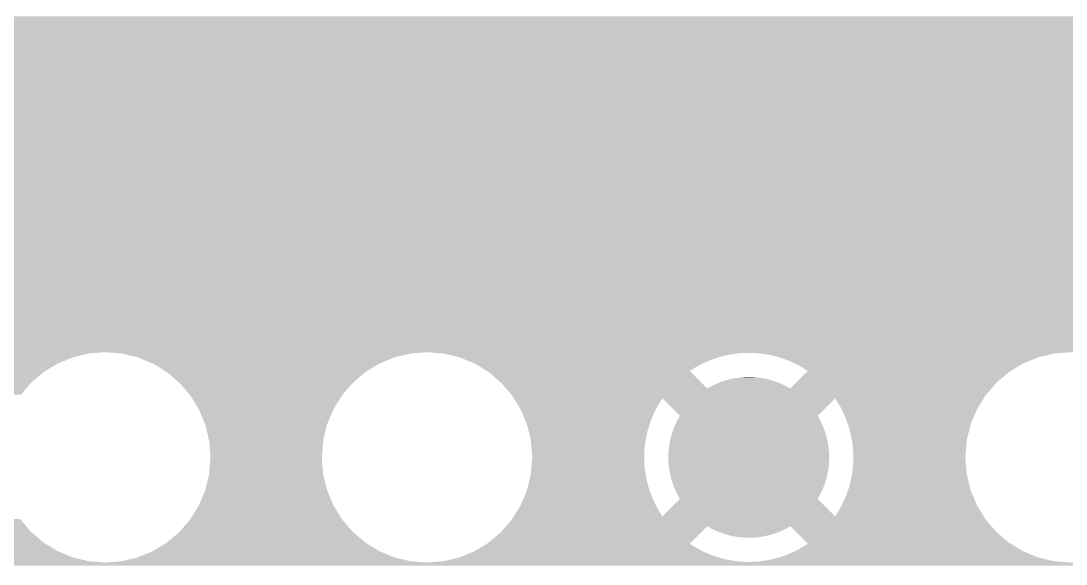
# Model space of a CAD drawing. Extents: x 295 to 953, y 10 to 290.
# Drawn here: x 703.85 to 722, y 80.94 to 90.37 of the extents above; entities that cross this region are included whole.
import ezdxf

# ---------------------------------------------------------------- set-up
doc = ezdxf.new("R2010")
doc.units = 0
doc.header["$LTSCALE"] = 5
doc.header["$MEASUREMENT"] = 0
doc.layers.add('GND1', color=7, linetype='CONTINUOUS')

msp = doc.modelspace()

# ---------------------------------------------------------------- linework, layer by layer
at = {"layer": 'GND1'}
for points in [[(525.272, 90.296), (525.272, 90.453), (849.683, 90.296), (849.683, 90.453)], [(525.272, 90.291), (525.272, 90.296), (732.619, 90.291), (732.695, 90.296)], [(525.272, 90.283), (525.272, 90.291), (732.542, 90.283), (732.619, 90.291)], [(525.272, 90.27), (525.272, 90.283), (732.467, 90.27), (732.542, 90.283)], [(525.272, 90.253), (525.272, 90.27), (732.392, 90.253), (732.467, 90.27)], [(525.272, 90.231), (525.272, 90.253), (732.318, 90.231), (732.392, 90.253)], [(525.272, 90.205), (525.272, 90.231), (732.246, 90.205), (732.318, 90.231)], [(525.272, 90.175), (525.272, 90.205), (732.175, 90.175), (732.246, 90.205)], [(525.272, 90.141), (525.272, 90.175), (732.107, 90.141), (732.175, 90.175)], [(525.272, 90.103), (525.272, 90.141), (732.04, 90.103), (732.107, 90.141)], [(525.272, 90.061), (525.272, 90.103), (731.975, 90.061), (732.04, 90.103)], [(525.272, 90.053), (525.272, 90.061), (731.963, 90.053), (731.975, 90.061)], [(525.272, 89.815), (525.272, 90.053), (732.2, 89.815), (731.963, 90.053)], [(525.272, 89.74), (525.272, 89.815), (849.683, 89.74), (849.683, 89.815)], [(525.272, 89.677), (525.272, 89.74), (731.608, 89.677), (731.651, 89.74)], [(525.272, 89.61), (525.272, 89.677), (731.569, 89.61), (731.608, 89.677)], [(525.272, 89.542), (525.272, 89.61), (731.534, 89.542), (731.569, 89.61)], [(525.272, 89.472), (525.272, 89.542), (731.504, 89.472), (731.534, 89.542)], [(525.272, 89.4), (525.272, 89.472), (731.477, 89.4), (731.504, 89.472)], [(525.272, 89.326), (525.272, 89.4), (731.454, 89.326), (731.477, 89.4)], [(525.272, 89.252), (525.272, 89.326), (731.436, 89.252), (731.454, 89.326)], [(525.272, 89.176), (525.272, 89.252), (731.422, 89.176), (731.436, 89.252)], [(525.272, 89.1), (525.272, 89.176), (731.413, 89.1), (731.422, 89.176)], [(525.272, 89.023), (525.272, 89.1), (731.408, 89.023), (731.413, 89.1)], [(525.272, 88.946), (525.272, 89.023), (731.408, 88.946), (731.408, 89.023)], [(525.272, 88.87), (525.272, 88.946), (731.412, 88.87), (731.408, 88.946)], [(525.272, 88.794), (525.272, 88.87), (731.42, 88.794), (731.412, 88.87)], [(525.272, 88.718), (525.272, 88.794), (731.433, 88.718), (731.42, 88.794)], [(525.272, 88.643), (525.272, 88.718), (731.45, 88.643), (731.433, 88.718)], [(525.272, 88.569), (525.272, 88.643), (731.472, 88.569), (731.45, 88.643)], [(525.272, 88.497), (525.272, 88.569), (731.498, 88.497), (731.472, 88.569)], [(525.272, 88.426), (525.272, 88.497), (731.528, 88.426), (731.498, 88.497)], [(525.272, 88.358), (525.272, 88.426), (731.562, 88.358), (731.528, 88.426)], [(525.272, 88.291), (525.272, 88.358), (731.6, 88.291), (731.562, 88.358)], [(525.272, 88.227), (525.272, 88.291), (731.642, 88.227), (731.6, 88.291)], [(525.272, 88.214), (525.272, 88.227), (731.651, 88.214), (731.642, 88.227)], [(525.272, 88.171), (525.272, 88.214), (795.674, 88.171), (795.671, 88.214)], [(525.272, 88.139), (525.272, 88.171), (795.677, 88.139), (795.674, 88.171)], [(525.272, 87.902), (525.272, 88.139), (731.963, 87.902), (732.2, 88.139)], [(525.272, 87.859), (525.272, 87.902), (732.027, 87.859), (731.963, 87.902)], [(525.272, 87.82), (525.272, 87.859), (732.093, 87.82), (732.027, 87.859)], [(525.272, 87.785), (525.272, 87.82), (732.161, 87.785), (732.093, 87.82)], [(525.272, 87.755), (525.272, 87.785), (732.232, 87.755), (732.161, 87.785)], [(525.272, 87.728), (525.272, 87.755), (732.304, 87.728), (732.232, 87.755)], [(525.272, 87.705), (525.272, 87.728), (732.377, 87.705), (732.304, 87.728)], [(525.272, 87.687), (525.272, 87.705), (732.452, 87.687), (732.377, 87.705)], [(525.272, 87.673), (525.272, 87.687), (732.527, 87.673), (732.452, 87.687)], [(525.272, 87.664), (525.272, 87.673), (732.603, 87.664), (732.527, 87.673)], [(525.272, 87.659), (525.272, 87.664), (732.68, 87.659), (732.603, 87.664)], [(525.272, 87.592), (525.272, 87.659), (795.862, 87.592), (795.824, 87.659)], [(525.272, 87.659), (525.272, 87.659), (732.757, 87.659), (732.68, 87.659)], [(525.272, 87.528), (525.272, 87.592), (795.904, 87.528), (795.862, 87.592)], [(525.272, 87.515), (525.272, 87.528), (795.913, 87.515), (795.904, 87.528)], [(525.272, 87.441), (525.272, 87.515), (849.683, 87.441), (849.683, 87.515)], [(525.272, 87.203), (525.272, 87.441), (796.225, 87.203), (796.462, 87.441)], [(525.272, 87.161), (525.272, 87.203), (796.289, 87.161), (796.225, 87.203)], [(525.272, 87.122), (525.272, 87.161), (796.355, 87.122), (796.289, 87.161)], [(525.272, 87.087), (525.272, 87.122), (796.423, 87.087), (796.355, 87.122)], [(525.272, 87.056), (525.272, 87.087), (796.494, 87.056), (796.423, 87.087)], [(525.272, 87.029), (525.272, 87.056), (796.566, 87.029), (796.494, 87.056)], [(525.272, 87.007), (525.272, 87.029), (796.639, 87.007), (796.566, 87.029)], [(525.272, 86.989), (525.272, 87.007), (796.714, 86.989), (796.639, 87.007)], [(525.272, 86.975), (525.272, 86.989), (796.789, 86.975), (796.714, 86.989)], [(525.272, 86.966), (525.272, 86.975), (796.865, 86.966), (796.789, 86.975)], [(525.272, 86.961), (525.272, 86.966), (796.942, 86.961), (796.865, 86.966)], [(525.272, 86.96), (525.272, 86.961), (797.019, 86.96), (796.942, 86.961)], [(525.272, 86.088), (525.272, 86.96), (849.683, 86.088), (849.683, 86.96)], [(687.752, 86.081), (687.651, 86.088), (841.129, 86.081), (841.651, 86.088)], [(688.171, 86.051), (687.752, 86.081), (840.826, 86.051), (841.129, 86.081)], [(688.308, 86.029), (688.171, 86.051), (840.61, 86.029), (840.826, 86.051)], [(688.687, 85.969), (688.308, 86.029), (840.288, 85.969), (840.61, 86.029)], [(688.704, 85.965), (688.687, 85.969), (840.266, 85.965), (840.288, 85.969)], [(688.72, 85.961), (688.704, 85.965), (753.713, 85.961), (753.79, 85.965)], [(688.754, 85.952), (688.72, 85.961), (753.637, 85.952), (753.713, 85.961)], [(688.806, 85.939), (688.754, 85.952), (753.561, 85.939), (753.637, 85.952)], [(688.876, 85.922), (688.806, 85.939), (753.487, 85.922), (753.561, 85.939)], [(688.963, 85.901), (688.876, 85.922), (753.413, 85.901), (753.487, 85.922)], [(689.067, 85.875), (688.963, 85.901), (753.341, 85.875), (753.413, 85.901)], [(689.188, 85.845), (689.067, 85.875), (753.27, 85.845), (753.341, 85.875)], [(689.193, 85.843), (689.188, 85.845), (753.268, 85.843), (753.27, 85.845)], [(689.29, 85.811), (689.193, 85.843), (753.201, 85.811), (753.268, 85.843)], [(689.401, 85.773), (689.29, 85.811), (753.135, 85.773), (753.201, 85.811)], [(689.524, 85.731), (689.401, 85.773), (753.07, 85.731), (753.135, 85.773)], [(689.55, 85.722), (689.524, 85.731), (753.057, 85.722), (753.07, 85.731)], [(689.687, 85.675), (689.55, 85.722), (753.104, 85.675), (753.057, 85.722)], [(690.121, 85.484), (689.687, 85.675), (753.295, 85.484), (753.104, 85.675)], [(690.165, 85.465), (690.121, 85.484), (838.795, 85.465), (838.836, 85.484)], [(690.266, 85.41), (690.165, 85.465), (838.679, 85.41), (838.795, 85.465)], [(690.383, 85.346), (690.266, 85.41), (752.703, 85.346), (752.745, 85.41)], [(690.504, 85.28), (690.383, 85.346), (752.664, 85.28), (752.703, 85.346)], [(690.623, 85.215), (690.504, 85.28), (752.631, 85.215), (752.664, 85.28)], [(690.628, 85.211), (690.623, 85.215), (752.629, 85.211), (752.631, 85.215)], [(690.734, 85.141), (690.628, 85.211), (752.598, 85.141), (752.629, 85.211)], [(690.842, 85.069), (690.734, 85.141), (752.572, 85.069), (752.598, 85.141)], [(690.953, 84.995), (690.842, 85.069), (752.549, 84.995), (752.572, 85.069)], [(691.057, 84.926), (690.953, 84.995), (752.532, 84.926), (752.549, 84.995)], [(691.064, 84.921), (691.057, 84.926), (752.531, 84.921), (752.532, 84.926)], [(691.159, 84.845), (691.064, 84.921), (752.517, 84.845), (752.531, 84.921)], [(691.255, 84.769), (691.159, 84.845), (752.508, 84.769), (752.517, 84.845)], [(691.352, 84.693), (691.255, 84.769), (752.503, 84.693), (752.508, 84.769)], [(691.445, 84.618), (691.352, 84.693), (752.502, 84.618), (752.503, 84.693)], [(691.466, 84.602), (691.445, 84.618), (705.095, 84.602), (705.328, 84.618)], [(691.47, 84.598), (691.466, 84.602), (705.044, 84.598), (705.095, 84.602)], [(691.538, 84.533), (691.47, 84.598), (704.765, 84.533), (705.044, 84.598)], [(705.571, 84.598), (705.328, 84.618), (710.632, 84.598), (710.916, 84.618)], [(705.613, 84.594), (705.571, 84.598), (710.616, 84.594), (710.632, 84.598)], [(705.862, 84.533), (705.613, 84.594), (710.353, 84.533), (710.616, 84.594)], [(711.048, 84.607), (710.916, 84.618), (721.938, 84.607), (722.092, 84.618)], [(711.07, 84.605), (711.048, 84.607), (716.411, 84.605), (716.501, 84.607)], [(711.144, 84.599), (711.07, 84.605), (716.321, 84.599), (716.411, 84.605)], [(711.201, 84.594), (711.144, 84.599), (716.281, 84.594), (716.321, 84.599)], [(711.225, 84.588), (711.201, 84.594), (716.231, 84.588), (716.281, 84.594)], [(711.287, 84.573), (711.225, 84.588), (716.143, 84.573), (716.231, 84.588)], [(716.591, 84.605), (716.501, 84.607), (721.901, 84.605), (721.938, 84.607)], [(716.676, 84.598), (716.591, 84.605), (721.808, 84.598), (721.901, 84.605)], [(716.681, 84.598), (716.676, 84.598), (721.806, 84.598), (721.808, 84.598)], [(716.77, 84.586), (716.681, 84.598), (721.756, 84.586), (721.806, 84.598)], [(691.652, 84.426), (691.538, 84.533), (704.501, 84.426), (704.765, 84.533)], [(691.808, 84.279), (691.652, 84.426), (704.256, 84.279), (704.501, 84.426)], [(705.89, 84.526), (705.862, 84.533), (710.336, 84.526), (710.353, 84.533)], [(706.129, 84.426), (705.89, 84.526), (710.089, 84.426), (710.336, 84.526)], [(706.154, 84.416), (706.129, 84.426), (710.071, 84.416), (710.089, 84.426)], [(706.375, 84.279), (706.154, 84.416), (709.844, 84.279), (710.071, 84.416)], [(711.367, 84.554), (711.287, 84.573), (716.055, 84.554), (716.143, 84.573)], [(711.464, 84.53), (711.367, 84.554), (715.968, 84.53), (716.055, 84.554)], [(711.478, 84.526), (711.464, 84.53), (715.957, 84.526), (715.968, 84.53)], [(711.537, 84.502), (711.478, 84.526), (715.882, 84.502), (715.957, 84.526)], [(711.614, 84.469), (711.537, 84.502), (715.798, 84.469), (715.882, 84.502)], [(711.701, 84.433), (711.614, 84.469), (715.716, 84.433), (715.798, 84.469)], [(711.742, 84.416), (711.701, 84.433), (715.682, 84.416), (715.716, 84.433)], [(711.78, 84.392), (711.742, 84.416), (715.635, 84.392), (715.682, 84.416)], [(716.859, 84.57), (716.77, 84.586), (721.688, 84.57), (721.756, 84.586)], [(716.946, 84.55), (716.859, 84.57), (721.6, 84.55), (721.688, 84.57)], [(717.004, 84.533), (716.946, 84.55), (721.529, 84.533), (721.6, 84.55)], [(717.033, 84.525), (717.004, 84.533), (721.509, 84.525), (721.529, 84.533)], [(717.118, 84.496), (717.033, 84.525), (721.438, 84.496), (721.509, 84.525)], [(717.202, 84.463), (717.118, 84.496), (721.356, 84.463), (721.438, 84.496)], [(717.284, 84.426), (717.202, 84.463), (721.265, 84.426), (721.356, 84.463)], [(717.364, 84.385), (717.284, 84.426), (721.196, 84.385), (721.264, 84.426)], [(717.284, 84.426), (717.284, 84.426), (721.264, 84.426), (721.265, 84.426)], [(691.845, 84.243), (691.808, 84.279), (704.213, 84.243), (704.256, 84.279)], [(691.977, 84.095), (691.845, 84.243), (704.037, 84.095), (704.213, 84.243)], [(706.397, 84.265), (706.375, 84.279), (709.828, 84.265), (709.844, 84.279)], [(706.594, 84.095), (706.397, 84.265), (709.625, 84.095), (709.828, 84.265)], [(711.852, 84.348), (711.78, 84.392), (715.557, 84.348), (715.635, 84.392)], [(711.93, 84.299), (711.852, 84.348), (715.481, 84.299), (715.557, 84.348)], [(711.944, 84.29), (711.93, 84.299), (715.468, 84.29), (715.481, 84.299)], [(711.985, 84.265), (711.944, 84.29), (715.493, 84.265), (715.468, 84.29)], [(712.201, 84.079), (711.985, 84.265), (715.679, 84.079), (715.493, 84.265)], [(717.323, 84.095), (717.506, 84.279), (720.801, 84.095), (721.02, 84.279)], [(717.442, 84.339), (717.364, 84.385), (721.121, 84.339), (721.196, 84.385)], [(717.518, 84.29), (717.442, 84.339), (721.039, 84.29), (721.121, 84.339)], [(717.506, 84.279), (717.518, 84.29), (721.02, 84.279), (721.039, 84.29)], [(692.169, 83.88), (691.977, 84.095), (703.849, 83.88), (704.037, 84.095)], [(706.613, 84.079), (706.594, 84.095), (709.611, 84.079), (709.625, 84.095)], [(706.782, 83.88), (706.613, 84.079), (709.437, 83.88), (709.611, 84.079)], [(712.279, 83.987), (712.201, 84.079), (715.771, 83.987), (715.679, 84.079)], [(715.854, 84.033), (715.912, 84.061), (717.131, 84.033), (717.075, 84.061)], [(715.912, 84.061), (715.925, 84.068), (717.075, 84.061), (717.06, 84.068)], [(715.925, 84.068), (715.984, 84.092), (717.06, 84.068), (717.002, 84.092)], [(715.984, 84.092), (715.998, 84.098), (717.002, 84.092), (716.987, 84.098)], [(715.998, 84.098), (716.059, 84.119), (716.987, 84.098), (716.928, 84.119)], [(716.059, 84.119), (716.073, 84.123), (716.928, 84.119), (716.912, 84.123)], [(716.073, 84.123), (716.135, 84.141), (716.912, 84.123), (716.852, 84.141)], [(716.135, 84.141), (716.149, 84.145), (716.852, 84.141), (716.836, 84.145)], [(716.149, 84.145), (716.212, 84.159), (716.836, 84.145), (716.775, 84.159)], [(716.212, 84.159), (716.226, 84.162), (716.775, 84.159), (716.758, 84.162)], [(716.226, 84.162), (716.29, 84.173), (716.758, 84.162), (716.698, 84.173)], [(716.29, 84.173), (716.304, 84.175), (716.698, 84.173), (716.679, 84.175)], [(716.304, 84.175), (716.37, 84.182), (716.679, 84.175), (716.619, 84.182)], [(716.37, 84.182), (716.382, 84.184), (716.619, 84.182), (716.598, 84.184)], [(716.382, 84.184), (716.453, 84.187), (716.598, 84.184), (716.54, 84.187)], [(716.453, 84.187), (716.461, 84.188), (716.54, 84.187), (716.461, 84.188)], [(717.215, 83.987), (717.323, 84.095), (720.707, 83.987), (720.801, 84.095)], [(706.798, 83.862), (706.782, 83.88), (709.426, 83.862), (709.437, 83.88)], [(712.37, 83.88), (712.279, 83.987), (720.613, 83.88), (720.707, 83.987)], [(712.386, 83.862), (712.37, 83.88), (720.602, 83.862), (720.613, 83.88)], [(715.771, 83.987), (715.785, 83.995), (717.215, 83.987), (717.201, 83.995)], [(715.785, 83.995), (715.841, 84.026), (717.201, 83.995), (717.146, 84.026)], [(715.841, 84.026), (715.854, 84.033), (717.146, 84.026), (717.131, 84.033)], [(706.934, 83.638), (706.798, 83.862), (709.286, 83.638), (709.426, 83.862)], [(712.414, 83.816), (712.386, 83.862), (720.573, 83.816), (720.602, 83.862)], [(712.46, 83.741), (712.414, 83.816), (714.945, 83.741), (714.994, 83.816)], [(712.507, 83.663), (712.46, 83.741), (714.9, 83.663), (714.945, 83.741)], [(715.297, 83.513), (714.994, 83.816), (717.689, 83.513), (717.992, 83.816)], [(718.045, 83.734), (717.992, 83.816), (720.522, 83.734), (720.573, 83.816)], [(718.09, 83.656), (718.045, 83.734), (720.473, 83.656), (720.522, 83.734)], [(706.947, 83.618), (706.934, 83.638), (709.277, 83.618), (709.286, 83.638)], [(707.046, 83.375), (706.947, 83.618), (709.174, 83.375), (709.277, 83.618)], [(712.535, 83.618), (712.507, 83.663), (714.876, 83.618), (714.9, 83.663)], [(712.549, 83.583), (712.535, 83.618), (714.858, 83.583), (714.876, 83.618)], [(712.583, 83.501), (712.549, 83.583), (714.821, 83.501), (714.858, 83.583)], [(712.617, 83.417), (712.583, 83.501), (714.788, 83.417), (714.821, 83.501)], [(715.274, 83.472), (715.297, 83.513), (717.713, 83.472), (717.689, 83.513)], [(718.099, 83.638), (718.09, 83.656), (720.462, 83.638), (720.473, 83.656)], [(718.131, 83.575), (718.099, 83.638), (720.435, 83.575), (720.462, 83.638)], [(718.168, 83.493), (718.131, 83.575), (720.4, 83.493), (720.435, 83.575)], [(707.055, 83.354), (707.046, 83.375), (709.168, 83.354), (709.174, 83.375)], [(707.116, 83.099), (707.055, 83.354), (709.104, 83.099), (709.168, 83.354)], [(712.643, 83.354), (712.617, 83.417), (714.767, 83.354), (714.788, 83.417)], [(712.649, 83.331), (712.643, 83.354), (714.759, 83.331), (714.767, 83.354)], [(712.67, 83.245), (712.649, 83.331), (714.734, 83.245), (714.759, 83.331)], [(715.192, 83.301), (715.205, 83.33), (717.793, 83.301), (717.782, 83.33)], [(715.205, 83.33), (715.223, 83.373), (717.782, 83.33), (717.762, 83.373)], [(715.223, 83.373), (715.237, 83.402), (717.762, 83.373), (717.749, 83.402)], [(715.237, 83.402), (715.258, 83.444), (717.749, 83.402), (717.727, 83.444)], [(715.258, 83.444), (715.274, 83.472), (717.727, 83.444), (717.713, 83.472)], [(718.201, 83.409), (718.168, 83.493), (720.364, 83.409), (720.4, 83.493)], [(718.212, 83.375), (718.201, 83.409), (720.35, 83.375), (720.364, 83.409)], [(718.229, 83.324), (718.212, 83.375), (720.337, 83.324), (720.35, 83.375)], [(718.253, 83.237), (718.229, 83.324), (720.315, 83.237), (720.337, 83.324)], [(712.69, 83.157), (712.67, 83.245), (714.714, 83.157), (714.734, 83.245)], [(712.71, 83.076), (712.69, 83.157), (714.699, 83.076), (714.714, 83.157)], [(715.132, 83.105), (715.143, 83.151), (717.854, 83.105), (717.842, 83.151)], [(715.143, 83.151), (715.152, 83.181), (717.842, 83.151), (717.834, 83.181)], [(715.152, 83.181), (715.165, 83.226), (717.834, 83.181), (717.82, 83.226)], [(715.165, 83.226), (715.176, 83.256), (717.82, 83.226), (717.81, 83.256)], [(715.176, 83.256), (715.192, 83.301), (717.81, 83.256), (717.793, 83.301)], [(718.273, 83.149), (718.253, 83.237), (720.292, 83.149), (720.315, 83.237)], [(718.282, 83.099), (718.273, 83.149), (720.28, 83.099), (720.292, 83.149)], [(707.122, 83.076), (707.116, 83.099), (709.102, 83.076), (709.104, 83.099)], [(707.144, 82.791), (707.122, 83.076), (709.078, 82.791), (709.102, 83.076)], [(712.71, 83.068), (712.71, 83.076), (714.698, 83.068), (714.699, 83.076)], [(712.717, 82.979), (712.71, 83.068), (714.687, 82.979), (714.698, 83.068)], [(712.725, 82.889), (712.717, 82.979), (714.679, 82.889), (714.687, 82.979)], [(715.105, 82.949), (715.111, 82.996), (717.881, 82.949), (717.874, 82.996)], [(715.111, 82.996), (715.117, 83.027), (717.874, 82.996), (717.87, 83.027)], [(715.117, 83.027), (715.125, 83.074), (717.87, 83.027), (717.861, 83.074)], [(715.125, 83.074), (715.132, 83.105), (717.861, 83.074), (717.854, 83.105)], [(718.289, 83.06), (718.282, 83.099), (720.276, 83.06), (720.28, 83.099)], [(718.3, 82.971), (718.289, 83.06), (720.269, 82.971), (720.276, 83.06)], [(718.307, 82.881), (718.3, 82.971), (720.261, 82.881), (720.269, 82.971)], [(707.12, 82.506), (707.144, 82.791), (709.1, 82.506), (709.078, 82.791)], [(712.732, 82.791), (712.725, 82.889), (714.677, 82.791), (714.679, 82.889)], [(712.725, 82.701), (712.732, 82.791), (714.679, 82.701), (714.677, 82.791)], [(715.096, 82.791), (715.097, 82.839), (717.89, 82.791), (717.889, 82.839)], [(715.097, 82.744), (715.096, 82.791), (717.889, 82.744), (717.89, 82.791)], [(715.097, 82.839), (715.099, 82.87), (717.889, 82.839), (717.888, 82.87)], [(715.099, 82.87), (715.102, 82.917), (717.888, 82.87), (717.884, 82.917)], [(715.102, 82.917), (715.105, 82.949), (717.884, 82.917), (717.881, 82.949)], [(718.306, 82.693), (718.309, 82.791), (720.261, 82.693), (720.254, 82.791)], [(718.309, 82.791), (718.307, 82.881), (720.254, 82.791), (720.261, 82.881)], [(712.709, 82.522), (712.717, 82.611), (714.697, 82.522), (714.686, 82.611)], [(712.717, 82.611), (712.725, 82.701), (714.686, 82.611), (714.679, 82.701)], [(715.098, 82.712), (715.097, 82.744), (717.887, 82.712), (717.889, 82.744)], [(715.102, 82.665), (715.098, 82.712), (717.884, 82.665), (717.887, 82.712)], [(715.105, 82.633), (715.102, 82.665), (717.88, 82.633), (717.884, 82.665)], [(715.112, 82.587), (715.105, 82.633), (717.875, 82.587), (717.88, 82.633)], [(718.288, 82.514), (718.299, 82.603), (720.275, 82.514), (720.268, 82.603)], [(718.299, 82.603), (718.306, 82.693), (720.268, 82.603), (720.261, 82.693)], [(707.054, 82.229), (707.118, 82.484), (709.166, 82.229), (709.105, 82.484)], [(707.118, 82.484), (707.12, 82.506), (709.105, 82.484), (709.1, 82.506)], [(712.671, 82.345), (712.693, 82.433), (714.732, 82.345), (714.712, 82.433)], [(712.693, 82.433), (712.706, 82.484), (714.712, 82.433), (714.704, 82.484)], [(712.706, 82.484), (712.709, 82.522), (714.704, 82.484), (714.697, 82.522)], [(715.116, 82.555), (715.112, 82.587), (717.869, 82.555), (717.875, 82.587)], [(715.125, 82.509), (715.116, 82.555), (717.861, 82.509), (717.869, 82.555)], [(715.132, 82.478), (715.125, 82.509), (717.854, 82.478), (717.861, 82.509)], [(715.143, 82.432), (715.132, 82.478), (717.843, 82.432), (717.854, 82.478)], [(715.151, 82.401), (715.143, 82.432), (717.834, 82.401), (717.843, 82.432)], [(718.251, 82.338), (718.272, 82.425), (720.316, 82.338), (720.295, 82.425)], [(718.272, 82.425), (718.286, 82.506), (720.295, 82.425), (720.276, 82.506)], [(718.286, 82.506), (718.288, 82.514), (720.276, 82.506), (720.275, 82.514)], [(707.048, 82.207), (707.054, 82.229), (709.175, 82.207), (709.166, 82.229)], [(712.636, 82.207), (712.649, 82.259), (714.774, 82.207), (714.757, 82.259)], [(712.649, 82.259), (712.671, 82.345), (714.757, 82.259), (714.732, 82.345)], [(715.166, 82.356), (715.151, 82.401), (717.82, 82.356), (717.834, 82.401)], [(715.176, 82.326), (715.166, 82.356), (717.81, 82.326), (717.82, 82.356)], [(715.193, 82.282), (715.176, 82.326), (717.794, 82.282), (717.81, 82.326)], [(715.204, 82.252), (715.193, 82.282), (717.781, 82.252), (717.794, 82.282)], [(715.224, 82.209), (715.204, 82.252), (717.763, 82.209), (717.781, 82.252)], [(718.198, 82.166), (718.219, 82.229), (720.368, 82.166), (720.342, 82.229)], [(718.219, 82.229), (718.227, 82.251), (720.342, 82.229), (720.337, 82.251)], [(718.227, 82.251), (718.251, 82.338), (720.337, 82.251), (720.316, 82.338)], [(706.945, 81.965), (707.048, 82.207), (709.275, 81.965), (709.175, 82.207)], [(712.551, 82.007), (712.586, 82.089), (714.855, 82.007), (714.818, 82.089)], [(712.586, 82.089), (712.622, 82.173), (714.818, 82.089), (714.785, 82.173)], [(712.622, 82.173), (712.636, 82.207), (714.785, 82.173), (714.774, 82.207)], [(714.994, 81.766), (715.297, 82.069), (717.992, 81.766), (717.689, 82.069)], [(715.237, 82.18), (715.224, 82.209), (717.749, 82.18), (717.763, 82.209)], [(715.259, 82.138), (715.237, 82.18), (717.728, 82.138), (717.749, 82.18)], [(715.273, 82.11), (715.259, 82.138), (717.712, 82.11), (717.728, 82.138)], [(715.297, 82.069), (715.273, 82.11), (717.689, 82.069), (717.712, 82.11)], [(718.128, 82), (718.165, 82.082), (720.437, 82), (720.403, 82.082)], [(718.165, 82.082), (718.198, 82.166), (720.403, 82.082), (720.368, 82.166)], [(706.796, 81.721), (706.936, 81.944), (709.424, 81.721), (709.288, 81.944)], [(706.936, 81.944), (706.945, 81.965), (709.288, 81.944), (709.275, 81.965)], [(712.464, 81.849), (712.513, 81.927), (714.941, 81.849), (714.896, 81.927)], [(712.513, 81.927), (712.524, 81.944), (714.896, 81.927), (714.887, 81.944)], [(712.524, 81.944), (712.551, 82.007), (714.887, 81.944), (714.855, 82.007)], [(718.041, 81.842), (718.086, 81.92), (720.526, 81.842), (720.479, 81.92)], [(718.086, 81.92), (718.109, 81.965), (720.479, 81.92), (720.451, 81.965)], [(718.109, 81.965), (718.128, 82), (720.451, 81.965), (720.437, 82)], [(693.368, 81.546), (693.314, 81.721), (703.984, 81.546), (703.836, 81.721)], [(706.611, 81.503), (706.784, 81.702), (709.609, 81.503), (709.44, 81.702)], [(706.784, 81.702), (706.796, 81.721), (709.44, 81.702), (709.424, 81.721)], [(712.279, 81.595), (712.372, 81.702), (720.707, 81.595), (720.616, 81.702)], [(712.372, 81.702), (712.384, 81.721), (720.616, 81.702), (720.6, 81.721)], [(712.384, 81.721), (712.412, 81.766), (720.6, 81.721), (720.572, 81.766)], [(712.412, 81.766), (712.464, 81.849), (714.994, 81.766), (714.941, 81.849)], [(717.992, 81.766), (718.041, 81.842), (720.572, 81.766), (720.526, 81.842)], [(693.377, 81.503), (693.368, 81.546), (704.021, 81.503), (703.984, 81.546)], [(693.418, 81.317), (693.377, 81.503), (704.237, 81.317), (704.021, 81.503)], [(706.597, 81.487), (706.611, 81.503), (709.628, 81.487), (709.609, 81.503)], [(712.185, 81.487), (712.279, 81.595), (715.663, 81.487), (715.771, 81.595)], [(715.785, 81.587), (715.771, 81.595), (717.201, 81.587), (717.215, 81.595)], [(715.84, 81.556), (715.785, 81.587), (717.145, 81.556), (717.201, 81.587)], [(715.855, 81.549), (715.84, 81.556), (717.132, 81.549), (717.145, 81.556)], [(715.911, 81.521), (715.855, 81.549), (717.074, 81.521), (717.132, 81.549)], [(715.926, 81.515), (715.911, 81.521), (717.061, 81.515), (717.074, 81.521)], [(715.983, 81.49), (715.926, 81.515), (717.001, 81.49), (717.061, 81.515)], [(717.307, 81.503), (717.215, 81.595), (720.785, 81.503), (720.707, 81.595)], [(717.493, 81.317), (717.307, 81.503), (721.001, 81.317), (720.785, 81.503)], [(706.394, 81.317), (706.597, 81.487), (709.825, 81.317), (709.628, 81.487)], [(711.966, 81.304), (712.185, 81.487), (715.479, 81.304), (715.663, 81.487)], [(715.999, 81.485), (715.983, 81.49), (716.988, 81.485), (717.001, 81.49)], [(716.058, 81.464), (715.999, 81.485), (716.927, 81.464), (716.988, 81.485)], [(716.074, 81.459), (716.058, 81.464), (716.913, 81.459), (716.927, 81.464)], [(716.134, 81.441), (716.074, 81.459), (716.851, 81.441), (716.913, 81.459)], [(716.15, 81.437), (716.134, 81.441), (716.837, 81.437), (716.851, 81.441)], [(716.21, 81.423), (716.15, 81.437), (716.774, 81.423), (716.837, 81.437)], [(716.228, 81.42), (716.21, 81.423), (716.76, 81.42), (716.774, 81.423)], [(716.288, 81.409), (716.228, 81.42), (716.695, 81.409), (716.76, 81.42)], [(716.307, 81.407), (716.288, 81.409), (716.682, 81.407), (716.695, 81.409)], [(716.367, 81.4), (716.307, 81.407), (716.616, 81.4), (716.682, 81.407)], [(716.388, 81.399), (716.367, 81.4), (716.604, 81.399), (716.616, 81.4)], [(716.446, 81.395), (716.388, 81.399), (716.533, 81.395), (716.604, 81.399)], [(716.525, 81.395), (716.446, 81.395), (716.525, 81.395), (716.533, 81.395)], [(693.451, 81.167), (693.418, 81.317), (704.48, 81.167), (704.237, 81.317)], [(693.475, 81.056), (693.451, 81.167), (704.744, 81.056), (704.48, 81.167)], [(705.886, 81.056), (706.133, 81.156), (710.332, 81.056), (710.093, 81.156)], [(706.133, 81.156), (706.15, 81.167), (710.093, 81.156), (710.068, 81.167)], [(706.15, 81.167), (706.378, 81.304), (710.068, 81.167), (709.847, 81.304)], [(706.378, 81.304), (706.394, 81.317), (709.847, 81.304), (709.825, 81.317)], [(711.63, 81.119), (711.721, 81.156), (715.784, 81.119), (715.702, 81.156)], [(711.721, 81.156), (711.722, 81.157), (715.702, 81.156), (715.702, 81.157)], [(711.722, 81.157), (711.79, 81.198), (715.702, 81.157), (715.621, 81.198)], [(711.79, 81.198), (711.865, 81.243), (715.621, 81.198), (715.543, 81.243)], [(711.865, 81.243), (711.947, 81.292), (715.543, 81.243), (715.468, 81.292)], [(711.947, 81.292), (711.966, 81.304), (715.468, 81.292), (715.479, 81.304)], [(717.188, 81.113), (717.27, 81.15), (721.372, 81.113), (721.285, 81.15)], [(717.27, 81.15), (717.304, 81.167), (721.285, 81.15), (721.244, 81.167)], [(717.304, 81.167), (717.351, 81.19), (721.244, 81.167), (721.206, 81.19)], [(717.351, 81.19), (717.429, 81.235), (721.206, 81.19), (721.134, 81.235)], [(717.429, 81.235), (717.505, 81.283), (721.134, 81.235), (721.056, 81.283)], [(717.518, 81.292), (717.493, 81.317), (721.042, 81.292), (721.001, 81.317)], [(717.505, 81.283), (717.518, 81.292), (721.056, 81.283), (721.042, 81.292)], [(693.479, 81.036), (693.475, 81.056), (704.826, 81.036), (704.744, 81.056)], [(693.485, 80.988), (693.479, 81.036), (705.021, 80.988), (704.826, 81.036)], [(693.488, 80.964), (693.485, 80.988), (705.305, 80.964), (705.021, 80.988)], [(693.495, 80.91), (693.488, 80.964), (803.69, 80.91), (803.705, 80.964)], [(705.305, 80.964), (705.59, 80.984), (710.893, 80.964), (710.651, 80.984)], [(705.59, 80.984), (705.606, 80.988), (710.651, 80.984), (710.609, 80.988)], [(705.606, 80.988), (705.868, 81.049), (710.609, 80.988), (710.36, 81.049)], [(705.868, 81.049), (705.886, 81.056), (710.36, 81.049), (710.332, 81.056)], [(710.893, 80.964), (711.048, 80.975), (722.069, 80.964), (721.938, 80.975)], [(711.048, 80.975), (711.085, 80.978), (716.485, 80.975), (716.395, 80.978)], [(711.085, 80.978), (711.178, 80.984), (716.395, 80.978), (716.31, 80.984)], [(711.178, 80.984), (711.18, 80.985), (716.31, 80.984), (716.305, 80.985)], [(711.18, 80.985), (711.229, 80.996), (716.305, 80.985), (716.216, 80.996)], [(711.229, 80.996), (711.298, 81.012), (716.216, 80.996), (716.127, 81.012)], [(711.298, 81.012), (711.385, 81.033), (716.127, 81.012), (716.039, 81.033)], [(711.385, 81.033), (711.456, 81.049), (716.039, 81.033), (715.981, 81.049)], [(711.456, 81.049), (711.477, 81.057), (715.981, 81.049), (715.953, 81.057)], [(711.477, 81.057), (711.548, 81.086), (715.953, 81.057), (715.867, 81.086)], [(711.548, 81.086), (711.63, 81.119), (715.867, 81.086), (715.784, 81.119)], [(716.485, 80.975), (716.575, 80.977), (721.938, 80.975), (721.916, 80.977)], [(716.575, 80.977), (716.665, 80.983), (721.916, 80.977), (721.841, 80.983)], [(716.665, 80.983), (716.705, 80.988), (721.841, 80.983), (721.785, 80.988)], [(716.705, 80.988), (716.754, 80.994), (721.785, 80.988), (721.761, 80.994)], [(716.754, 80.994), (716.843, 81.009), (721.761, 80.994), (721.699, 81.009)], [(716.843, 81.009), (716.931, 81.029), (721.699, 81.009), (721.619, 81.029)], [(716.931, 81.029), (717.018, 81.053), (721.619, 81.029), (721.522, 81.053)], [(717.018, 81.053), (717.029, 81.056), (721.522, 81.053), (721.508, 81.056)], [(717.029, 81.056), (717.104, 81.081), (721.508, 81.056), (721.449, 81.081)], [(717.104, 81.081), (717.188, 81.113), (721.449, 81.081), (721.372, 81.113)]]:
    msp.add_solid(points, dxfattribs=at)

doc.saveas('drawing.dxf')
